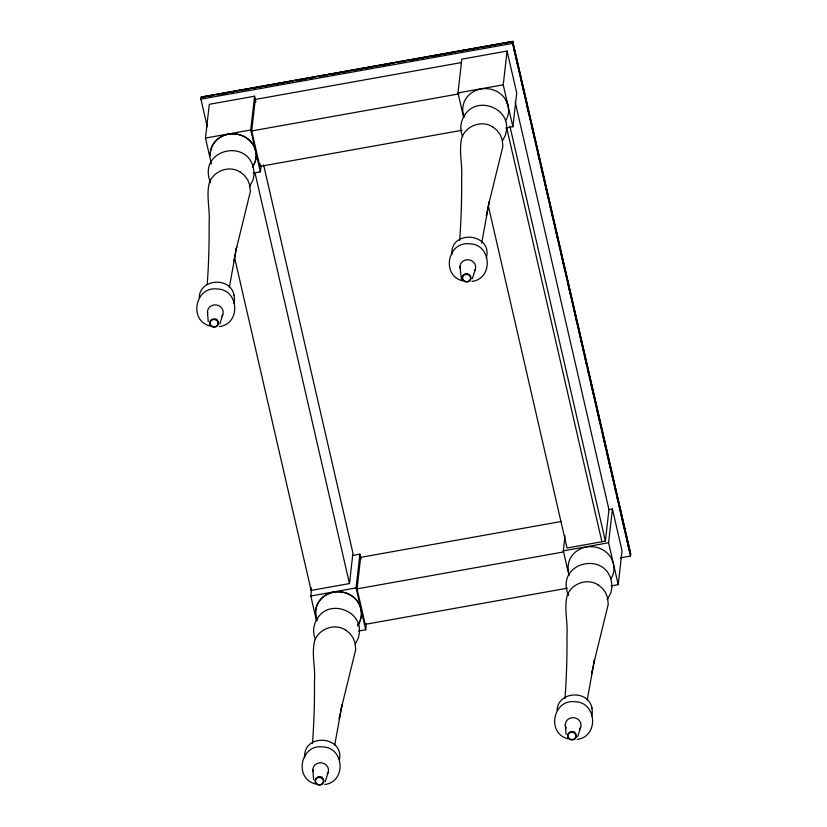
<?xml version="1.0" encoding="UTF-8"?>
<svg xmlns="http://www.w3.org/2000/svg" width="827" height="827" viewBox="0 0 827 827"><rect width="100%" height="100%" fill="white"/><g stroke="black" fill="none" stroke-linecap="round" stroke-linejoin="round"><path stroke-width="1.24" d="M207.215 284.436C208.724 263.958 209.303 243.417 209.117 222.897C210.13 209.707 206.14 196.195 209.2 183.222C213.232 170.755 229.503 164.852 240.45 172.212M312.472 743.597C314.043 722.715 314.663 701.772 314.467 680.828C315.48 667.647 311.49 654.126 314.549 641.152C318.581 628.696 334.842 622.783 345.789 630.143M459.636 240.502C461.208 219.62 461.828 198.676 461.631 177.733C462.644 164.552 458.654 151.031 461.714 138.057C465.746 125.601 482.017 119.688 492.964 127.048M564.986 698.443C566.557 677.561 567.167 656.607 566.971 635.674C567.994 622.483 564.004 608.972 567.064 595.998C571.095 583.531 587.356 577.628 598.303 584.989M199.224 297.689C199.648 278.317 230.929 276.58 234.113 295.466M557.088 710.465C557.501 691.093 588.783 689.356 591.977 708.243M207.267 126.789L200.909 99.147L201.137 97.079L512.771 41.35L630.701 553.987L630.463 556.044L620.281 557.874M211.412 163.942L205.458 138.068L209.303 104.316L254.571 96.221L255.863 101.876M253.165 173.143L260.36 171.861L250.726 129.973L254.571 96.221M462.035 130.263L259.874 166.413L251.718 130.945L255.305 99.426L461.28 62.583M259.874 166.413L260.164 163.891M260.36 171.861L261.074 165.607M263.606 164.883L352.933 553.17L349.47 583.562L311.128 590.416L311.417 587.883M316.472 620.643L310.807 596.009L311.521 589.754M358.515 631.073L365.699 629.792L356.065 587.914L359.91 554.162L352.374 555.506M567.384 588.193L365.224 624.354L357.057 588.876L360.655 557.357L561.543 521.434M365.699 629.792L366.413 623.537M463.637 117.548L457.972 92.913L461.817 59.162L507.075 51.057L516.72 92.944L512.874 126.696L505.679 127.978M512.874 126.696L503.229 84.819L507.075 51.057M630.463 556.044L512.533 43.417L512.771 41.35L512.358 41.888M568.986 575.478L563.321 550.844L565.027 535.844M488.385 206.099L567.033 547.991L605.374 541.127L608.961 509.618L515.273 102.362M611.029 585.919L618.214 584.627L608.579 542.75L612.425 508.998L608.651 509.67M618.214 584.627L622.059 550.875L612.425 508.998M304.75 757.739C302.496 732.794 344.652 735.492 339.359 760.003M591.946 707.964L592.339 712.481L591.667 715.882M229.368 287.114L236.677 246.88L233.845 260.877M334.718 745.055L342.027 704.821L339.194 718.808L339.804 715.768M481.686 243.179L489.191 201.726L486.359 215.713L486.969 212.673M587.232 699.89L594.53 659.657L591.708 673.654L592.318 670.614M254.054 174.745L252.969 180.152L249.382 186.768M233.803 303.106L234.475 299.705L234.093 295.187M359.404 632.676L358.318 638.093L355.155 644.212M506.569 129.581L505.483 134.997L502.32 141.117M486.317 257.952C493.161 232.976 449.743 228.976 451.914 254.644M611.918 587.521L610.822 592.928L607.235 599.544M236.015 250.147L250.354 191.647L249.795 185.238L247.749 179.924L244.441 175.417L240.202 172.016M341.365 708.077L355.703 649.577L355.134 643.168L353.098 637.865L349.79 633.358L345.552 629.957M488.53 204.982L502.868 146.482L502.299 140.073L500.263 134.77L496.955 130.263L492.716 126.862M593.879 662.923L608.217 604.423L607.649 598.014L605.602 592.701L602.294 588.193L598.066 584.792M219.879 323.802L222.804 314.487M472.393 278.647L475.318 269.333M325.228 781.742L328.154 772.428M577.742 736.578L580.657 727.264M464.815 114.922C460.587 121.156 459.378 129.643 462.696 136.527M317.651 618.017C313.423 624.251 312.213 632.738 315.532 639.622M357.74 626.049L359.776 622.162M465.198 114.384C477.158 96.263 508.429 107.314 506.569 128.836M318.033 617.48C329.994 599.358 361.265 610.409 359.404 631.931M219.362 326.593C241.35 323.915 239.034 289.099 216.984 288.964C195.141 286.307 188.463 320.473 209.903 325.972M471.876 281.428C493.864 278.751 491.548 243.934 469.498 243.8C447.655 241.143 440.977 275.319 462.417 280.818M324.711 784.523C346.699 781.846 344.383 747.029 322.334 746.895C300.48 744.238 293.812 778.414 315.252 783.913M577.215 739.369C599.213 736.692 596.898 701.875 574.848 701.741C552.994 699.084 546.327 733.249 567.767 738.749M202.853 97.1L214.276 95.053M216.808 94.598L228.231 92.562M230.764 92.107L292.954 80.984M295.487 80.529L315.79 76.901M318.333 76.446L394.469 62.831M397.012 62.376L408.424 60.33M410.967 59.875L422.39 57.838M424.923 57.383L487.103 46.26M489.646 45.805L495.993 44.668M498.526 44.213L501.069 43.769M503.602 43.314L511.22 41.95M203.06 97.204L205.592 96.749M208.135 96.294L214.472 95.157M217.005 94.712L219.537 94.257M222.081 93.802L228.417 92.665M230.95 92.21L233.483 91.766M239.82 90.629L242.352 90.174M244.895 89.719L247.428 89.264M253.765 88.138L256.298 87.683M258.83 87.228L261.373 86.773M263.906 86.318L270.243 85.191M272.776 84.736L284.188 82.69M286.721 82.235L293.058 81.108M295.59 80.653L298.133 80.198M300.666 79.743L307.003 78.617M309.536 78.162L312.079 77.707M318.416 76.57L320.948 76.115M323.481 75.671L326.014 75.216M332.351 74.079L334.894 73.624M337.426 73.169L339.959 72.714M342.492 72.269L348.839 71.132M351.372 70.677L353.904 70.223M356.437 69.768L362.774 68.641M365.317 68.186L371.654 67.049M374.186 66.594L376.719 66.139M379.252 65.695L385.599 64.558M388.132 64.103L390.664 63.648M397.001 62.521L399.534 62.066M402.077 61.611L404.61 61.157M410.947 60.02L413.479 59.575M416.012 59.12L418.555 58.665M421.088 58.21L427.425 57.073M429.957 56.618L432.49 56.174M435.033 55.719L441.37 54.582M443.903 54.127L455.315 52.091M457.848 51.636L464.185 50.499M466.717 50.044L469.25 49.599M471.793 49.144L478.13 48.007M480.663 47.552L483.195 47.098M489.532 45.971L492.075 45.516M494.608 45.061L497.141 44.606M503.478 43.48L506.01 43.025M508.553 42.57L511.086 42.115M208.352 96.387L210.895 95.932M217.253 94.795L219.796 94.34M222.339 93.885L225.047 93.513M231.24 92.293L233.783 91.838M245.226 89.792L247.769 89.337M282.1 83.196L284.643 82.741M296.087 80.695L298.63 80.24M301.173 79.785L303.716 79.33M310.073 78.193L312.616 77.738M318.974 76.601L321.507 76.146M324.05 75.691L326.593 75.236M332.95 74.099L335.493 73.644M346.937 71.598L349.48 71.143M369.824 67.504L372.367 67.049M383.811 65.002L386.354 64.547M397.797 62.501L400.34 62.046M402.873 61.705L405.426 61.136M411.784 59.999L414.327 59.544M420.685 58.407L423.228 57.952M425.771 57.497L428.314 57.042M434.671 55.905L437.214 55.45M448.658 53.404L451.201 52.949M471.545 49.31L474.088 48.855M485.521 46.808L488.064 46.364M499.508 44.317L502.051 43.862M504.594 43.407L507.137 42.952M200.909 99.147L512.533 43.417M205.458 138.068L250.726 129.973M457.972 92.913L503.229 84.819M251.718 130.945L458.964 93.875M310.807 596.009L356.065 587.914M563.321 550.844L608.579 542.75M357.057 588.876L563.042 552.033M201.137 97.079L512.626 41.546L630.701 553.987M629.678 553.232L630.267 553.687L628.241 544.879M506.165 100.625L508.171 105.866M611.484 558.432L613.52 563.807M461.435 279.474L459.967 266.449M568.438 595.492C554.059 560.675 611.112 549.18 611.918 586.777M255.657 151.031L253.631 145.655A22.97 21.13 6.5 0 0 227.239 134.377A22.97 21.13 6.5 0 0 210.265 155.631M210.575 182.715C196.195 147.899 253.258 136.403 254.054 174.001M512.482 41.722L539.979 161.224M540.558 163.736L551.547 211.536M552.126 214.059L575.571 315.945M576.15 318.457L580.492 337.333M581.071 339.845L587.149 366.258M587.728 368.78L616.084 492.055M616.663 494.567L621.005 513.433M621.584 515.955L627.662 542.367M514.084 49.434L515.821 56.97M516.399 59.492L517.557 64.516M520.741 78.348L522.478 85.884M523.057 88.396L524.215 93.43M526.52 103.489L529.125 114.798M532.309 128.63L534.914 139.939M538.088 153.77L539.824 161.317M540.403 163.829L541.561 168.853M542.14 171.375L543.298 176.399M543.877 178.911L546.482 190.231M547.061 192.743L548.208 197.767M549.655 204.052L551.392 211.598M551.971 214.11L553.129 219.145M555.444 229.203L558.049 240.512M561.223 254.344L564.696 269.426M567.88 283.258L570.485 294.567M573.659 308.399L575.396 315.935M575.974 318.457L577.132 323.481M579.448 333.539L580.316 337.313M580.895 339.825L582.053 344.849M582.632 347.371L583.779 352.395M585.227 358.68L586.963 366.227M587.542 368.739L588.7 373.763M591.016 383.821L593.621 395.141M596.794 408.962L599.399 420.281M602.583 434.113L606.057 449.195M606.636 451.707L607.783 456.731M608.362 459.254L610.967 470.563M611.546 473.075L612.704 478.109M615.019 488.168L615.888 491.931M616.466 494.453L617.624 499.477M620.798 513.309L622.535 520.845M623.113 523.367L624.271 528.391M626.587 538.449L629.192 549.759M509.949 126.335L605.374 541.127M506.486 126.955L601.911 541.747M359.91 554.162L361.048 559.083M255.233 173.918L349.47 583.562M234.527 257.424L311.128 590.416M613.489 563.673L613.996 569.317A22.97 21.13 6.5 0 1 610.946 578.735M508.646 111.376L508.14 105.742L506.145 100.501A22.97 21.13 6.5 0 0 476.352 90.267A22.97 21.13 6.5 0 0 464.267 116.969M255.626 150.896L256.132 156.541A22.97 21.13 6.5 0 1 252.462 166.889M565.317 724.38L566.071 734.386M312.802 769.544L313.557 779.551M207.453 311.603L208.208 321.61M255.016 161.823A22.97 21.13 6.5 0 1 252.431 166.765M256.101 156.417A22.97 21.13 6.5 0 1 255.347 160.769M568.625 571.829A22.97 21.13 6.5 0 1 583.407 547.743A22.97 21.13 6.5 0 1 611.515 558.566M507.127 117.692A22.97 21.13 6.5 0 1 505.566 120.67M508.615 111.252A22.97 21.13 6.5 0 1 507.52 116.659M359.962 620.788A22.97 21.13 6.5 0 1 357.781 624.695M317.103 620.064A22.97 21.13 6.5 0 1 329.187 593.362A22.97 21.13 6.5 0 1 358.98 603.596L360.975 608.837L361.451 614.347A22.97 21.13 6.5 0 1 360.355 619.754M566.164 728.07A7.877 7.247 6.5 0 1 573.587 717.66A7.877 7.247 6.5 0 1 579.779 728.959M574.817 732.019A7.877 7.247 6.5 0 1 570.744 731.75M460.132 268.341A7.877 7.247 6.5 0 1 469.26 259.854A7.877 7.247 6.5 0 1 474.429 271.018M467.42 274.202A7.877 7.247 6.5 0 1 465.394 273.82M207.618 313.495A7.877 7.247 6.5 0 1 216.746 305.008A7.877 7.247 6.5 0 1 221.915 316.183M216.953 319.243A7.877 7.247 6.5 0 1 214.906 319.356M210.296 155.755A22.97 21.13 6.5 0 1 227.27 134.512A22.97 21.13 6.5 0 1 253.662 145.79M359.993 620.922A22.97 21.13 6.5 0 1 357.812 624.83M317.134 620.198A22.97 21.13 6.5 0 1 337.954 591.822A22.97 21.13 6.5 0 1 360.386 619.888M312.957 771.436A7.877 7.247 6.5 0 1 322.096 762.949A7.877 7.247 6.5 0 1 327.265 774.113M322.303 777.184A7.877 7.247 6.5 0 1 318.23 776.915M568.604 738.532A4.476 4.125 6.5 0 0 576.181 737.177A4.476 4.125 6.5 0 0 570.992 731.771A4.476 4.125 6.5 0 0 568.604 738.532M463.637 280.374A3.959 3.639 6.5 0 0 470.336 279.175A3.959 3.639 6.5 0 0 465.746 274.409A3.959 3.639 6.5 0 0 463.637 280.374M463.254 280.591A4.476 4.125 6.5 0 0 470.842 279.237A4.476 4.125 6.5 0 0 465.653 273.84A4.476 4.125 6.5 0 0 463.254 280.591M211.123 325.538A3.959 3.639 6.5 0 0 217.821 324.339A3.959 3.639 6.5 0 0 213.232 319.563A3.959 3.639 6.5 0 0 211.123 325.538M210.74 325.755A4.476 4.125 6.5 0 0 218.328 324.401A4.476 4.125 6.5 0 0 213.139 319.005A4.476 4.125 6.5 0 0 210.74 325.755M568.976 738.304A3.959 3.639 6.5 0 0 575.675 737.115A3.959 3.639 6.5 0 0 571.095 732.34A3.959 3.639 6.5 0 0 568.976 738.304M316.472 783.469A3.959 3.639 6.5 0 0 323.161 782.27A3.959 3.639 6.5 0 0 318.581 777.504A3.959 3.639 6.5 0 0 316.472 783.469M316.09 783.686A4.476 4.125 6.5 0 0 323.677 782.332A4.476 4.125 6.5 0 0 318.488 776.935A4.476 4.125 6.5 0 0 316.09 783.686"/></g></svg>
